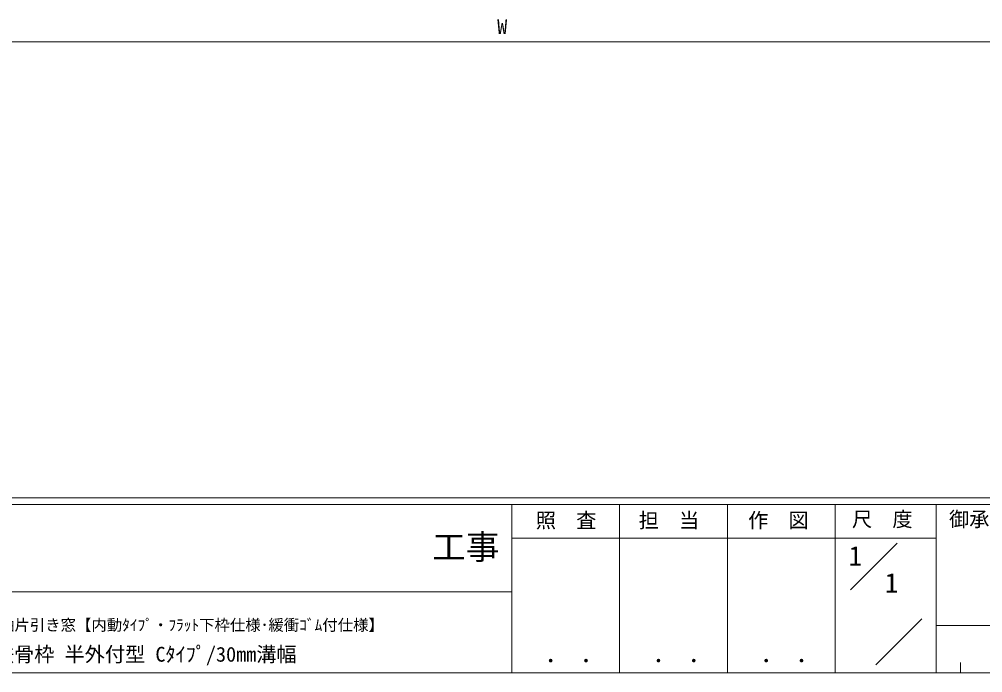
# Model space of a CAD drawing. Units: millimetres, scale not verified. Extents: x -567 to 567, y -403 to 403.
# Drawn here: x 27 to 313.1, y -403 to -208.9 of the extents above; entities that cross this region are included whole.
import ezdxf
from ezdxf.enums import TextEntityAlignment as Align

# ---------------------------------------------------------------- set-up
doc = ezdxf.new("R2010")
doc.units = ezdxf.units.MM
doc.header["$LTSCALE"] = 2
doc.layers.add('0-0_0', color=3, linetype='Continuous')
doc.layers.add('0-1_USER1', color=6, linetype='Continuous', lineweight=9)
doc.layers.add('0-5_YKK_13', color=7, linetype='Continuous', lineweight=9)
doc.styles.add('ＭＳ ゴシック', font='')
doc.styles.get('ＭＳ ゴシック').set_extended_font_data('MS Gothic')

msp = doc.modelspace()

# ---------------------------------------------------------------- linework, layer by layer
at = {"layer": '0-1_USER1'}
msp.add_line((-62.481, -215.603), (403.519, -215.603), dxfattribs=at)
at = {"layer": '0-5_YKK_13'}
for p, q in [((537.274, -351), (-562.726, -351)), ((483.274, -353), (-562.726, -353)), ((173.274, -353), (173.274, -403)), ((205.274, -353), (205.274, -403)), ((237.274, -353), (237.274, -403)), ((269.274, -353), (269.274, -403)), ((299.274, -353), (299.274, -403)), ((270.68, -362.999), (173.274, -362.999)), ((270.68, -362.999), (299.274, -362.999)), ((273.803, -378.337), (287.65, -364.49)), ((-10.726, -378.999), (173.274, -378.999)), ((281.377, -400.636), (294.983, -387.03)), ((299.274, -389), (443.274, -389)), ((306.474, -400), (306.474, -403)), ((-562.726, -403), (483.274, -403))]:
    msp.add_line(p, q, dxfattribs=at)

# ---------------------------------------------------------------- texts
at = {"layer": '0-0_0', "style": 'ＭＳ ゴシック'}
for s, height, p in [('1', 5.865, (273.274, -372.999)), ('1', 5.865, (284.036, -380.999)), ('EXIMA31 T-1 両袖片引き窓【内動ﾀｲﾌﾟ・ﾌﾗｯﾄ下枠仕様･緩衝ｺﾞﾑ付仕様】', 3.351, (-10.917, -391.499)), ('鉄骨枠 半外付型 Cﾀｲﾌﾟ/30mm溝幅', 4.399, (19.455, -401.035))]:
    msp.add_text(s, height=height, dxfattribs=at).set_placement(p, align=Align.BOTTOM_LEFT)
at = {"layer": '0-1_USER1', "style": 'ＭＳ ゴシック'}
msp.add_text('W', height=4.399, dxfattribs=at).set_placement((168.919, -214.603), align=Align.BOTTOM_LEFT)
at = {"layer": '0-5_YKK_13', "style": 'ＭＳ ゴシック'}
for s, height, p in [('尺  度', 4.399, (274.292, -360.91)), ('御承認印', 4.399, (303.084, -360.904)), ('照  査', 4.399, (180.401, -361.258)), ('担  当', 4.399, (210.923, -361.258)), ('作  図', 4.399, (243.445, -361.232)), ('工事', 7.331, (149.605, -371.509)), (' ． ．', 5.132, (179.638, -401.494)), (' ． ．', 5.132, (211.638, -401.494)), (' ． ．', 5.132, (243.638, -401.494))]:
    msp.add_text(s, height=height, dxfattribs=at).set_placement(p, align=Align.BOTTOM_LEFT)

doc.saveas('drawing.dxf')
